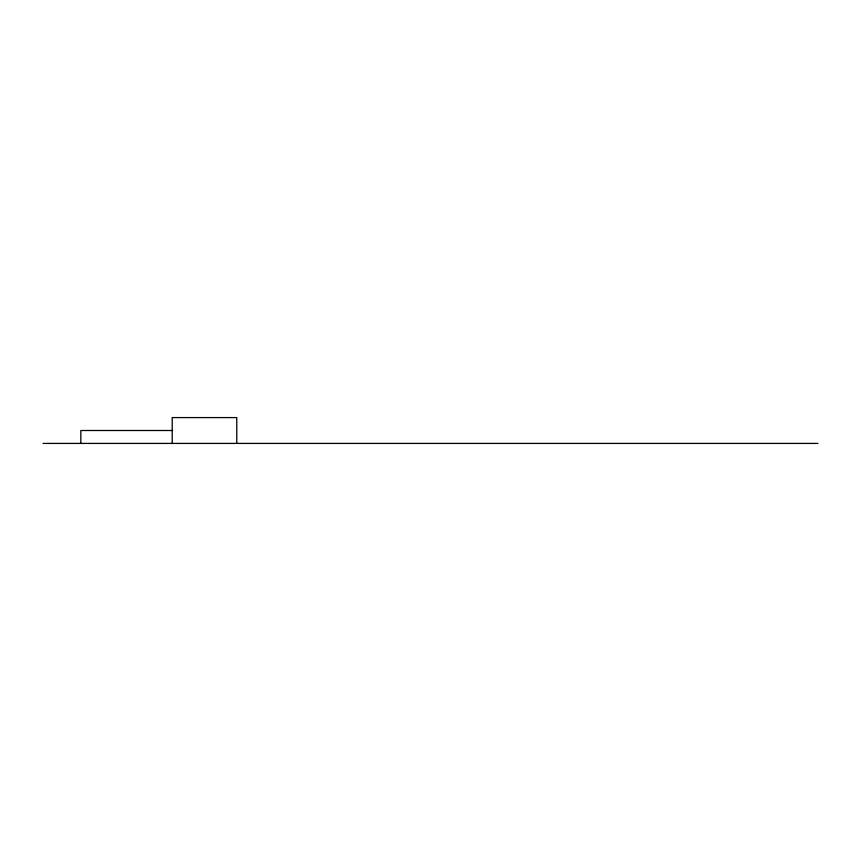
<?xml version="1.0" encoding="UTF-8"?>
<svg xmlns="http://www.w3.org/2000/svg" width="861" height="861" viewBox="0 0 861 861"><rect width="100%" height="100%" fill="white"/><g stroke="black" fill="none" stroke-linecap="round" stroke-linejoin="round"><path stroke-width="1.29" d="M172.706 430.5L80.837 430.5L80.837 443.415M43.05 443.415L817.95 443.415M236.775 443.415L236.775 417.585L172.2 417.585L172.2 443.415"/></g></svg>
